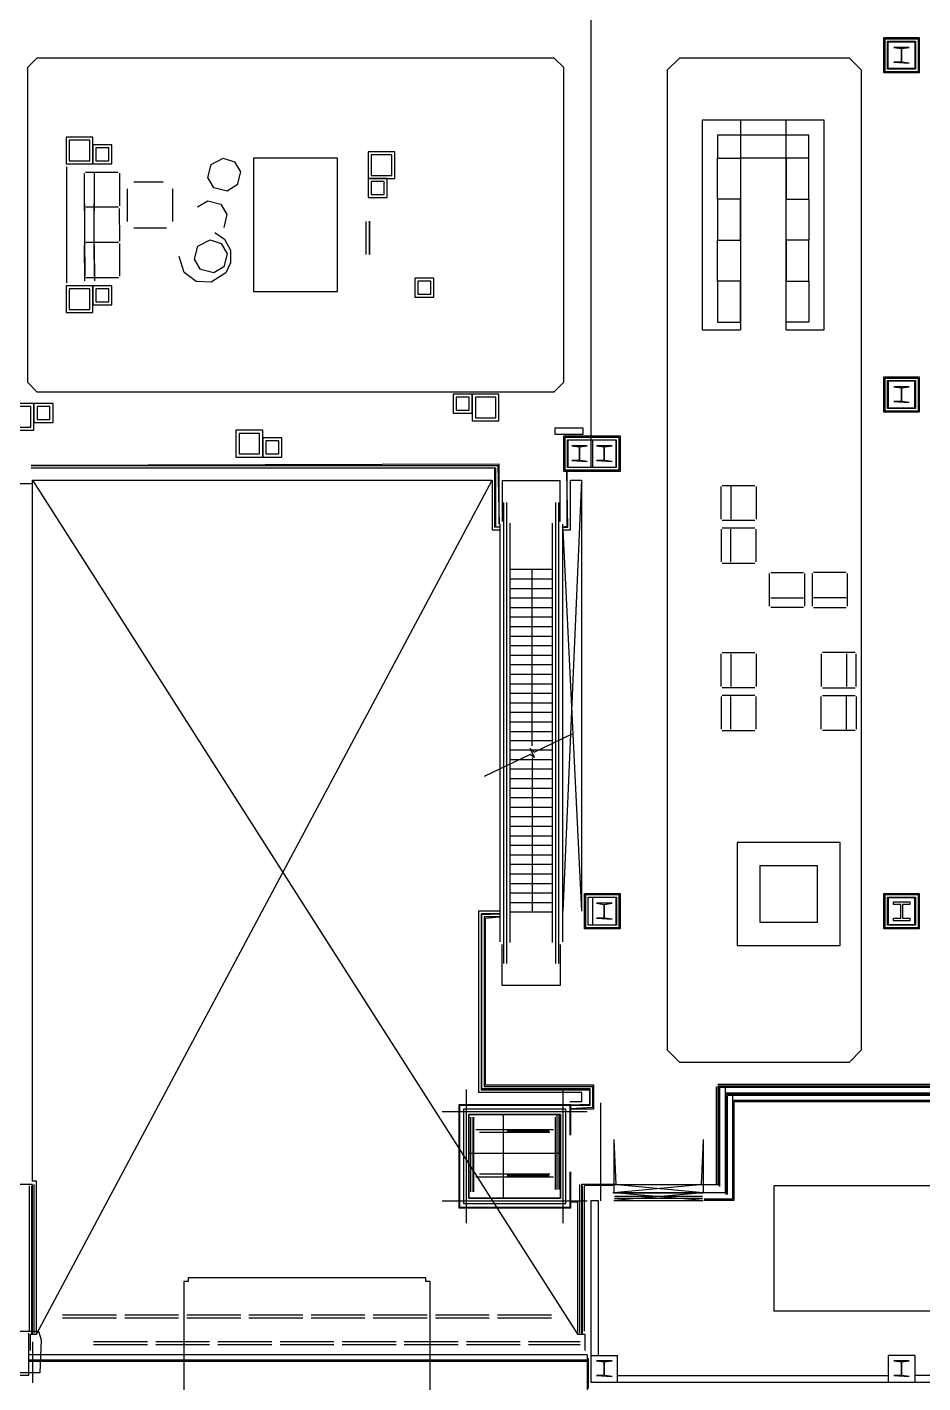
# Model space of a CAD drawing. Header units: millimetres. Extents: x -167342 to 210257, y -148500 to 0.
# Drawn here: x 82415 to 105916, y -115872 to -80312 of the extents above; entities that cross this region are included whole.
import ezdxf

# ---------------------------------------------------------------- set-up
doc = ezdxf.new("R2010")
doc.units = ezdxf.units.MM
doc.layers.add('CONTROL_SIMPLIFIED', color=7, linetype='Continuous')

msp = doc.modelspace()

# ---------------------------------------------------------------- linework, layer by layer
at = {"layer": 'CONTROL_SIMPLIFIED'}
for p, q in [((101127, -82750), (101127, -88250)), ((102327, -88250), (102327, -82750)), ((90557, -83750), (88357, -83750)), ((88357, -83750), (88357, -87250)), ((90557, -87250), (90557, -83750)), ((83445, -83979), (83445, -87021)), ((83919, -85006), (83916, -84148)), ((83919, -85006), (83916, -84148)), ((83920, -85129), (83916, -84203)), ((83948, -84117), (84805, -84113)), ((84170, -84147), (84173, -85005)), ((84170, -84202), (84174, -85128)), ((84837, -84145), (84840, -85002)), ((85041, -84552), (85041, -85410)), ((85041, -84558), (85041, -85404)), ((85981, -84382), (85211, -84382)), ((86239, -85410), (86239, -84552)), ((86239, -85404), (86239, -84558)), ((83919, -84945), (83922, -85872)), ((84176, -85871), (84173, -84944)), ((83919, -85069), (83923, -85926)), ((84808, -85034), (83951, -85037)), ((84808, -85034), (83951, -85037)), ((84843, -85923), (84840, -85066)), ((85211, -85580), (86069, -85580)), ((85217, -85580), (86063, -85580)), ((91304, -85412), (91304, -86273)), ((91396, -85403), (91396, -86279)), ((91396, -86279), (91396, -85403)), ((83922, -85866), (83926, -86793)), ((83923, -85990), (83926, -86847)), ((83923, -85990), (83926, -86847)), ((83927, -86971), (83923, -86044)), ((83954, -85958), (84812, -85955)), ((84812, -85955), (83954, -85958)), ((84180, -86792), (84176, -85865)), ((84180, -86846), (84177, -85989)), ((84177, -86043), (84181, -86970)), ((84847, -86844), (84844, -85986)), ((83958, -86879), (84815, -86876)), ((88357, -87250), (90557, -87250)), ((96607, -91850), (96607, -91150)), ((96607, -91850), (96607, -91150)), ((97207, -91150), (97207, -91850)), ((97207, -91150), (97207, -91850)), ((97257, -91850), (97257, -91150)), ((97257, -91850), (97257, -91150)), ((97857, -91150), (97857, -91850)), ((97857, -91150), (97857, -91850)), ((72325, -92280), (82557, -92280)), ((82557, -92195), (96857, -114595)), ((82657, -114595), (94617, -92195)), ((94882, -92200), (94882, -93280)), ((94882, -92200), (96402, -92200)), ((96402, -93280), (96402, -92200)), ((96957, -92195), (96467, -103500)), ((100621, -93220), (100621, -92363)), ((100621, -93220), (100621, -92363)), ((100652, -92331), (101510, -92331)), ((100875, -92363), (100875, -93220)), ((101541, -92363), (101541, -93220)), ((94922, -104870), (94922, -92780)), ((95002, -104870), (95002, -92780)), ((96282, -104870), (96282, -92780)), ((96362, -104870), (96362, -92780)), ((94817, -93345), (94817, -104300)), ((95087, -104325), (95087, -93325)), ((96197, -104325), (96197, -93325)), ((96467, -104305), (96467, -93345)), ((96467, -93500), (96957, -103498)), ((100621, -93483), (100621, -94341)), ((100621, -93483), (100621, -94341)), ((101510, -93252), (100652, -93252)), ((101510, -93452), (100652, -93452)), ((100875, -94341), (100875, -93483)), ((101541, -94341), (101541, -93483)), ((95087, -94533), (96197, -94533)), ((95664, -99166), (95664, -94533)), ((100652, -94372), (101510, -94372)), ((95087, -94783), (96197, -94783)), ((101892, -95503), (101892, -94646)), ((101924, -94614), (102781, -94614)), ((102813, -94646), (102813, -95503)), ((103013, -94646), (103013, -95503)), ((103902, -94614), (103045, -94614)), ((103934, -95503), (103934, -94646)), ((95087, -95033), (96197, -95033)), ((95087, -95283), (96197, -95283)), ((101924, -95281), (102781, -95281)), ((103902, -95281), (103045, -95281)), ((95087, -95533), (96197, -95533)), ((102781, -95535), (101924, -95535)), ((102781, -95535), (101924, -95535)), ((103045, -95535), (103902, -95535)), ((103045, -95535), (103902, -95535)), ((95087, -95783), (96197, -95783)), ((95087, -96033), (96197, -96033)), ((95087, -96283), (96197, -96283)), ((95087, -96533), (96197, -96533)), ((100652, -96719), (101510, -96719)), ((104137, -96719), (103280, -96719)), ((95087, -96783), (96197, -96783)), ((95087, -97033), (96197, -97033)), ((100621, -97608), (100621, -96750)), ((100621, -97608), (100621, -96750)), ((100875, -96750), (100875, -97608)), ((101541, -96750), (101541, -97608)), ((103248, -96750), (103248, -97608)), ((103915, -96750), (103915, -97608)), ((104169, -97608), (104169, -96750)), ((104169, -97608), (104169, -96750)), ((95087, -97283), (96197, -97283)), ((95087, -97533), (96197, -97533)), ((95087, -97783), (96197, -97783)), ((101510, -97639), (100652, -97639)), ((103280, -97639), (104137, -97639)), ((95087, -98033), (96197, -98033)), ((100621, -97871), (100621, -98728)), ((100621, -97871), (100621, -98728)), ((101510, -97839), (100652, -97839)), ((100875, -98728), (100875, -97871)), ((101541, -98728), (101541, -97871)), ((103248, -98728), (103248, -97871)), ((103280, -97839), (104137, -97839)), ((103915, -98728), (103915, -97871)), ((104169, -97871), (104169, -98728)), ((104169, -97871), (104169, -98728)), ((95087, -98283), (96197, -98283)), ((95087, -98533), (96197, -98533)), ((95087, -98783), (96197, -98783)), ((100652, -98760), (101510, -98760)), ((104137, -98760), (103280, -98760)), ((95087, -99020), (96197, -99020)), ((95087, -99270), (96197, -99270)), ((95087, -99520), (96197, -99520)), ((95664, -99474), (95664, -103518)), ((95087, -99770), (96197, -99770)), ((95087, -100020), (96197, -100020)), ((95087, -100270), (96197, -100270)), ((95087, -100520), (96197, -100520)), ((95087, -100770), (96197, -100770)), ((95087, -101020), (96197, -101020)), ((95087, -101270), (96197, -101270)), ((95087, -101520), (96197, -101520)), ((95087, -101770), (96197, -101770)), ((95087, -102020), (96197, -102020)), ((103745, -101700), (101045, -101700)), ((101045, -101700), (101045, -104400)), ((103745, -104400), (103745, -101700)), ((95087, -102270), (96197, -102270)), ((95087, -102520), (96197, -102520)), ((95087, -102770), (96197, -102770)), ((95087, -103020), (96197, -103020)), ((95087, -103270), (96197, -103270)), ((97257, -103850), (97257, -103150)), ((97257, -103850), (97257, -103150)), ((97857, -103150), (97857, -103850)), ((97857, -103150), (97857, -103850)), ((95087, -103520), (96197, -103520)), ((94882, -105450), (94882, -104370)), ((96402, -104370), (96402, -105450)), ((101045, -104400), (103745, -104400)), ((96402, -105450), (94882, -105450)), ((100539, -108039), (112566, -108039)), ((100539, -108079), (112636, -108079)), ((100539, -108079), (100539, -110670)), ((112907, -108100), (100557, -108100)), ((100557, -108100), (100557, -110691)), ((93937, -108175), (93937, -111685)), ((96477, -111685), (96477, -108175)), ((100499, -110670), (100499, -108109)), ((100584, -108127), (100584, -110718)), ((112707, -108127), (100584, -108127)), ((100734, -110890), (100734, -108127)), ((112707, -108277), (100734, -108277)), ((100756, -110928), (100756, -108277)), ((112707, -108299), (100756, -108299)), ((112707, -108337), (100794, -108337)), ((100794, -110928), (100794, -108337)), ((100919, -108337), (100919, -111053)), ((97112, -108760), (93302, -108760)), ((97457, -108525), (97457, -111100)), ((112707, -108462), (100919, -108462)), ((112707, -108500), (100957, -108500)), ((100957, -108500), (100957, -111091)), ((94050, -108900), (94050, -110860)), ((94105, -108900), (94105, -109846)), ((94135, -110860), (94135, -108900)), ((94905, -108830), (94905, -111030)), ((96279, -110800), (96279, -108900)), ((96309, -108840), (96309, -109846)), ((96364, -108840), (96364, -110800)), ((94189, -109225), (96225, -109225)), ((94282, -109300), (96132, -109300)), ((96112, -109256), (95005, -109256)), ((96112, -109268), (95005, -109268)), ((94007, -109850), (96407, -109850)), ((94105, -109853), (94105, -110860)), ((96309, -109853), (96309, -110800)), ((96225, -110475), (94189, -110475)), ((96132, -110400), (94282, -110400)), ((96112, -110431), (95005, -110431)), ((96112, -110443), (95005, -110443)), ((82555, -110670), (81822, -110670)), ((82476, -114524), (82476, -110703)), ((82526, -110703), (82526, -114574)), ((82597, -114565), (82597, -110670)), ((96917, -114565), (96917, -110670)), ((97862, -110670), (96959, -110670)), ((96988, -114564), (96988, -110701)), ((97782, -110691), (97038, -110691)), ((97038, -114514), (97038, -110701)), ((100756, -110890), (97782, -110888)), ((97812, -110670), (100152, -110670)), ((97812, -110891), (100152, -110891)), ((93302, -111100), (97112, -111100)), ((97207, -111100), (97207, -115850)), ((97812, -111091), (100152, -111091)), ((97827, -110971), (100137, -110971)), ((97827, -111031), (100137, -111031)), ((100919, -111053), (100182, -111053)), ((100957, -111091), (100182, -111091)), ((83344, -114085), (84757, -114085)), ((84976, -114085), (86389, -114085)), ((86606, -114085), (88019, -114085)), ((88236, -114085), (89649, -114085)), ((89866, -114085), (91279, -114085)), ((91496, -114085), (92909, -114085)), ((93126, -114085), (94539, -114085)), ((94758, -114085), (96171, -114085)), ((83344, -114165), (84757, -114165)), ((84976, -114165), (86389, -114165)), ((86606, -114165), (88019, -114165)), ((88236, -114165), (89649, -114165)), ((89866, -114165), (91279, -114165)), ((91496, -114165), (92909, -114165)), ((93126, -114165), (94539, -114165)), ((94758, -114165), (96171, -114165)), ((82461, -115672), (82461, -114572)), ((82561, -115872), (82561, -114797)), ((84159, -114785), (85573, -114785)), ((85791, -114785), (87203, -114785)), ((87421, -114785), (88833, -114785)), ((89051, -114785), (90463, -114785)), ((90681, -114785), (92093, -114785)), ((92311, -114785), (93723, -114785)), ((93941, -114785), (95353, -114785)), ((95571, -114785), (96926, -114785)), ((97107, -115140), (82442, -115140)), ((84159, -114865), (85573, -114865)), ((85791, -114865), (87203, -114865)), ((87421, -114865), (88833, -114865)), ((89051, -114865), (90463, -114865)), ((90681, -114865), (92093, -114865)), ((92311, -114865), (93723, -114865)), ((93941, -114865), (95353, -114865)), ((95571, -114865), (96926, -114865)), ((97107, -115140), (97107, -116050)), ((97207, -115150), (97907, -115150)), ((97207, -115150), (97207, -115850)), ((97207, -115150), (97907, -115150)), ((97907, -115850), (97907, -115150)), ((97907, -115850), (97907, -115150)), ((105007, -115150), (105007, -115850)), ((105707, -115150), (105007, -115150)), ((105007, -115150), (105007, -115850)), ((105707, -115150), (105007, -115150)), ((105707, -115150), (105707, -115850)), ((105707, -115150), (105707, -115850)), ((97107, -115276), (82442, -115276)), ((82442, -115300), (97107, -115300)), ((97137, -115225), (97137, -116020)), ((81761, -115672), (82461, -115672)), ((97207, -115850), (112907, -115850)), ((97207, -115850), (97907, -115850)), ((97907, -115680), (105007, -115680)), ((105007, -115850), (105707, -115850)), ((112207, -115680), (105707, -115680))]:
    msp.add_line(p, q, dxfattribs=at)
for points in [[(97207, -79850), (97207, -91150)], [(105822, -80585), (105822, -81515), (104892, -81515), (104892, -80585), (105822, -80585)], [(105791, -80616), (105791, -81484), (104923, -81484), (104923, -80616), (105791, -80616)], [(105726, -80681), (105726, -81419), (104988, -81419), (104988, -80681), (105726, -80681)], [(102327, -88250), (103327, -88250), (103327, -82750), (100127, -82750), (100127, -88250), (101127, -88250)], [(102927, -83750), (102927, -83150), (100527, -83150), (100527, -83750)], [(87927, -84452), (87662, -84613), (87314, -84525), (87156, -84259), (87242, -83918)], [(87242, -83918), (87560, -83751), (87855, -83845), (88013, -84112), (87927, -84452)], [(102327, -83750), (101127, -83750)], [(86887, -85030), (87152, -84870), (87500, -84957), (87657, -85224), (87572, -85565)], [(86895, -86062), (87213, -85896), (87508, -85990), (87666, -86256), (87580, -86597)], [(87341, -85703), (87593, -85877), (87749, -86165), (87754, -86493), (87626, -86761)], [(87626, -86761), (87243, -87006), (86852, -86983), (86537, -86750), (86401, -86330)], [(87580, -86597), (87315, -86757), (86967, -86670), (86809, -86403), (86895, -86062)], [(105822, -89485), (105822, -90415), (104892, -90415), (104892, -89485), (105822, -89485)], [(105791, -89516), (105791, -90384), (104923, -90384), (104923, -89516), (105791, -89516)], [(105726, -89581), (105726, -90319), (104988, -90319), (104988, -89581), (105726, -89581)], [(96577, -91975), (96577, -93410), (96477, -93432), (96599, -93432), (96577, -91975)], [(82502, -115025), (82502, -114595), (82657, -114595), (82657, -110585), (82557, -110585), (82557, -92195), (94617, -92195)], [(94617, -92195), (94617, -93500), (94817, -93500)], [(96467, -93500), (96667, -93500), (96667, -92195)], [(96667, -92195), (96957, -92195), (96957, -103500)], [(94418, -99962), (95620, -99378), (95725, -99473), (95610, -99237), (95715, -99332), (96713, -98847)], [(105007, -103150), (105007, -103850), (105707, -103850)], [(105707, -103850), (105707, -103150), (105007, -103150)], [(105007, -103150), (105007, -103850), (105707, -103850)], [(105707, -103850), (105707, -103150), (105007, -103150)], [(94817, -103500), (94257, -103500), (94257, -108250), (96957, -108250), (96957, -108500), (96657, -108500)], [(96677, -109375), (96677, -108582), (93737, -108582), (93737, -111277), (96677, -111277), (96677, -110333)], [(96660, -109375), (96660, -108600), (93755, -108600), (93755, -111260), (96660, -111260), (96660, -110333)], [(97812, -109491), (97862, -110670)], [(97812, -109491), (97812, -110888)], [(100152, -109491), (100102, -110670), (100539, -110670)], [(100152, -109491), (100152, -110888)], [(82557, -114595), (82557, -110674)], [(96957, -110670), (96957, -114595)], [(100152, -110888), (97812, -110670), (100152, -110670), (97812, -110888)], [(97812, -111091), (100152, -111091), (97812, -110891), (100152, -110891), (97812, -111091)], [(96657, -111125), (96857, -111125), (96857, -114595), (97047, -114595), (97047, -115025)], [(97407, -115150), (97407, -111100), (97207, -111100)], [(86527, -117234), (86636, -117234), (86636, -119219), (92879, -119219), (92879, -117234), (92987, -117234), (92987, -113216), (92879, -113216), (92879, -113115), (86636, -113115), (86636, -113216), (86527, -113216), (86527, -117234)]]:
    msp.add_lwpolyline(points, dxfattribs=at)
for points in [[(105007, -80700), (105707, -80700), (105707, -81400), (105007, -81400)], [(105007, -80700), (105707, -80700), (105707, -81400), (105007, -81400)], [(105155, -81229), (105560, -81257), (105366, -81229), (105366, -80871), (105560, -80843), (105155, -80843), (105348, -80871), (105348, -81229)], [(105155, -81229), (105560, -81257), (105366, -81229), (105366, -80871), (105560, -80843), (105155, -80843), (105348, -80871), (105348, -81229)], [(82672, -81125), (82422, -81375), (82422, -89625), (82672, -89875), (96242, -89875), (96492, -89625), (96492, -81375), (96242, -81125)], [(103989, -81125), (99529, -81125), (99209, -81445), (99209, -107139), (99529, -107459), (103989, -107459), (104309, -107139), (104309, -81445)], [(83437, -83900), (84137, -83900), (84137, -83200), (83437, -83200)], [(83437, -83900), (84137, -83900), (84137, -83200), (83437, -83200)], [(83517, -83820), (84057, -83820), (84057, -83280), (83517, -83280)], [(83517, -83820), (84057, -83820), (84057, -83280), (83517, -83280)], [(84137, -83900), (84637, -83900), (84637, -83400), (84137, -83400)], [(84217, -83820), (84557, -83820), (84557, -83480), (84217, -83480)], [(91360, -84283), (92060, -84283), (92060, -83583), (91360, -83583)], [(91440, -84203), (91980, -84203), (91980, -83663), (91440, -83663)], [(101127, -83750), (101127, -84825), (100527, -84825), (100527, -83750)], [(102327, -83750), (102327, -84825), (102927, -84825), (102927, -83750)], [(91360, -84783), (91860, -84783), (91860, -84283), (91360, -84283)], [(91440, -84703), (91780, -84703), (91780, -84363), (91440, -84363)], [(101127, -85900), (101127, -84825), (100527, -84825), (100527, -85900)], [(102327, -85900), (102327, -84825), (102927, -84825), (102927, -85900)], [(101127, -85900), (101127, -86975), (100527, -86975), (100527, -85900)], [(102327, -85900), (102327, -86975), (102927, -86975), (102927, -85900)], [(83437, -87800), (84137, -87800), (84137, -87100), (83437, -87100)], [(83437, -87800), (84137, -87800), (84137, -87100), (83437, -87100)], [(84137, -87600), (84637, -87600), (84637, -87100), (84137, -87100)], [(92586, -87394), (93086, -87394), (93086, -86894), (92586, -86894)], [(92666, -87314), (93006, -87314), (93006, -86974), (92666, -86974)], [(101127, -88050), (101127, -86975), (100527, -86975), (100527, -88050)], [(102327, -88050), (102327, -86975), (102927, -86975), (102927, -88050)], [(83517, -87720), (84057, -87720), (84057, -87180), (83517, -87180)], [(83517, -87720), (84057, -87720), (84057, -87180), (83517, -87180)], [(84217, -87520), (84557, -87520), (84557, -87180), (84217, -87180)], [(105007, -90300), (105707, -90300), (105707, -89600), (105007, -89600)], [(105007, -90300), (105707, -90300), (105707, -89600), (105007, -89600)], [(93595, -90441), (94095, -90441), (94095, -89941), (93595, -89941)], [(94095, -90641), (94795, -90641), (94795, -89941), (94095, -89941)], [(105155, -90129), (105560, -90157), (105366, -90129), (105366, -89771), (105560, -89743), (105155, -89743), (105348, -89771), (105348, -90129)], [(105155, -90129), (105560, -90157), (105366, -90129), (105366, -89771), (105560, -89743), (105155, -89743), (105348, -89771), (105348, -90129)], [(81895, -90883), (82595, -90883), (82595, -90183), (81895, -90183)], [(81975, -90803), (82515, -90803), (82515, -90263), (81975, -90263)], [(82595, -90683), (83095, -90683), (83095, -90183), (82595, -90183)], [(82595, -90683), (83095, -90683), (83095, -90183), (82595, -90183)], [(82675, -90603), (83015, -90603), (83015, -90263), (82675, -90263)], [(82675, -90603), (83015, -90603), (83015, -90263), (82675, -90263)], [(93675, -90361), (94015, -90361), (94015, -90021), (93675, -90021)], [(94175, -90561), (94715, -90561), (94715, -90021), (94175, -90021)], [(87895, -91588), (88595, -91588), (88595, -90888), (87895, -90888)], [(87975, -91508), (88515, -91508), (88515, -90968), (87975, -90968)], [(96257, -90985), (97007, -90985), (97007, -90835), (96257, -90835)], [(88595, -91588), (89095, -91588), (89095, -91088), (88595, -91088)], [(88675, -91508), (89015, -91508), (89015, -91168), (88675, -91168)], [(96492, -91035), (97972, -91035), (97972, -91965), (96492, -91965)], [(96527, -91070), (97937, -91070), (97937, -91930), (96527, -91930)], [(96592, -91135), (97872, -91135), (97872, -91865), (96592, -91865)], [(96705, -91679), (97110, -91707), (96916, -91679), (96916, -91321), (97110, -91293), (96705, -91293), (96898, -91321), (96898, -91679)], [(96705, -91679), (97110, -91707), (96916, -91679), (96916, -91321), (97110, -91293), (96705, -91293), (96898, -91321), (96898, -91679)], [(97355, -91679), (97760, -91707), (97566, -91679), (97566, -91321), (97760, -91293), (97355, -91293), (97548, -91321), (97548, -91679)], [(97355, -91679), (97760, -91707), (97566, -91679), (97566, -91321), (97760, -91293), (97355, -91293), (97548, -91321), (97548, -91679)], [(82517, -91812), (94765, -91812), (94800, -93352), (94800, -91777)], [(94807, -93432), (94685, -93432), (94685, -91892), (82517, -91870), (94707, -91870), (94707, -93410)], [(101645, -102300), (103145, -102300), (103145, -103800), (101645, -103800)], [(97042, -103035), (97972, -103035), (97972, -103965), (97042, -103965)], [(97073, -103066), (97941, -103066), (97941, -103934), (97073, -103934)], [(104892, -103035), (105822, -103035), (105822, -103965), (104892, -103965)], [(104923, -103066), (105791, -103066), (105791, -103934), (104923, -103934)], [(97138, -103131), (97876, -103131), (97876, -103869), (97138, -103869)], [(97355, -103679), (97760, -103707), (97566, -103679), (97566, -103321), (97760, -103293), (97355, -103293), (97548, -103321), (97548, -103679)], [(97355, -103679), (97760, -103707), (97566, -103679), (97566, -103321), (97760, -103293), (97355, -103293), (97548, -103321), (97548, -103679)], [(104988, -103131), (105726, -103131), (105726, -103869), (104988, -103869)], [(105141, -103749), (105141, -103679), (105335, -103679), (105335, -103321), (105141, -103321), (105141, -103251), (105573, -103251), (105573, -103321), (105380, -103321), (105380, -103679), (105573, -103679), (105573, -103749)], [(105141, -103749), (105141, -103679), (105335, -103679), (105335, -103321), (105141, -103321), (105141, -103251), (105573, -103251), (105573, -103321), (105380, -103321), (105380, -103679), (105573, -103679), (105573, -103749)], [(96667, -108590), (97187, -108590), (97187, -108160), (94347, -108160), (94347, -103590), (94807, -103568), (94325, -103568), (94325, -108182), (97165, -108182), (97165, -108568)], [(96667, -108683), (97280, -108683), (97280, -108067), (94440, -108067), (94440, -103683), (94807, -103648), (94405, -103648), (94405, -108102), (97245, -108102), (97245, -108648)], [(93867, -111170), (96547, -111170), (96547, -108690), (93867, -108690)], [(94007, -111030), (96407, -111030), (96407, -108830), (94007, -108830)], [(96407, -111030), (94007, -111030), (94007, -108830), (96407, -108830)], [(102007, -113980), (109297, -113980), (109297, -110700), (102007, -110700)], [(81816, -114518), (82716, -114518), (82786, -114747), (82750, -115611), (81850, -115611)], [(97355, -115679), (97760, -115707), (97566, -115679), (97566, -115321), (97760, -115293), (97355, -115293), (97548, -115321), (97548, -115679)], [(97355, -115679), (97760, -115707), (97566, -115679), (97566, -115321), (97760, -115293), (97355, -115293), (97548, -115321), (97548, -115679)], [(105155, -115679), (105560, -115707), (105366, -115679), (105366, -115321), (105560, -115293), (105155, -115293), (105348, -115321), (105348, -115679)], [(105155, -115679), (105560, -115707), (105366, -115679), (105366, -115321), (105560, -115293), (105155, -115293), (105348, -115321), (105348, -115679)]]:
    msp.add_lwpolyline(points, close=True, dxfattribs=at)

doc.saveas('drawing.dxf')
